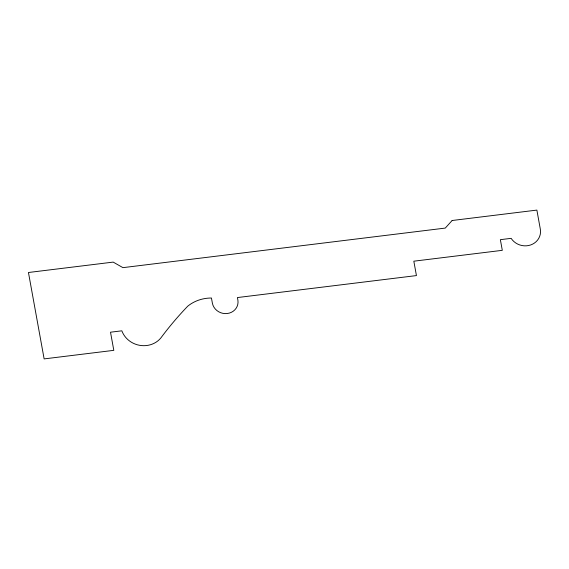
<?xml version="1.0" encoding="UTF-8"?>
<svg xmlns="http://www.w3.org/2000/svg" width="569" height="569" viewBox="0 0 569 569"><rect width="100%" height="100%" fill="white"/><g stroke="black" fill="none" stroke-linecap="round" stroke-linejoin="round"><path stroke-width="0.85" d="M452.135 220.502L445.278 228.084L122.94 267.65L113.188 262.103L28.45 272.501L44.133 358.904L113.807 350.348L110.514 332.204L121.844 330.817A22.454 20.79 15.5 0 0 139.469 345.291A22.454 20.79 15.5 0 0 160.799 338.022A369.63 342.225 15.5 0 1 187.777 306.15A37.625 34.837 15.5 0 1 211.448 298.021L212.415 303.348A13.002 12.041 15.5 0 0 227.244 313.519A13.002 12.041 15.5 0 0 237.92 300.311L237.422 297.559L416.437 275.581L413.827 261.192L502.306 250.332L500.364 239.67L511.133 238.347A16.003 14.815 15.5 0 0 530.642 244.969A16.003 14.815 15.5 0 0 540.18 228.347L536.873 210.096L452.135 220.502"/></g></svg>
